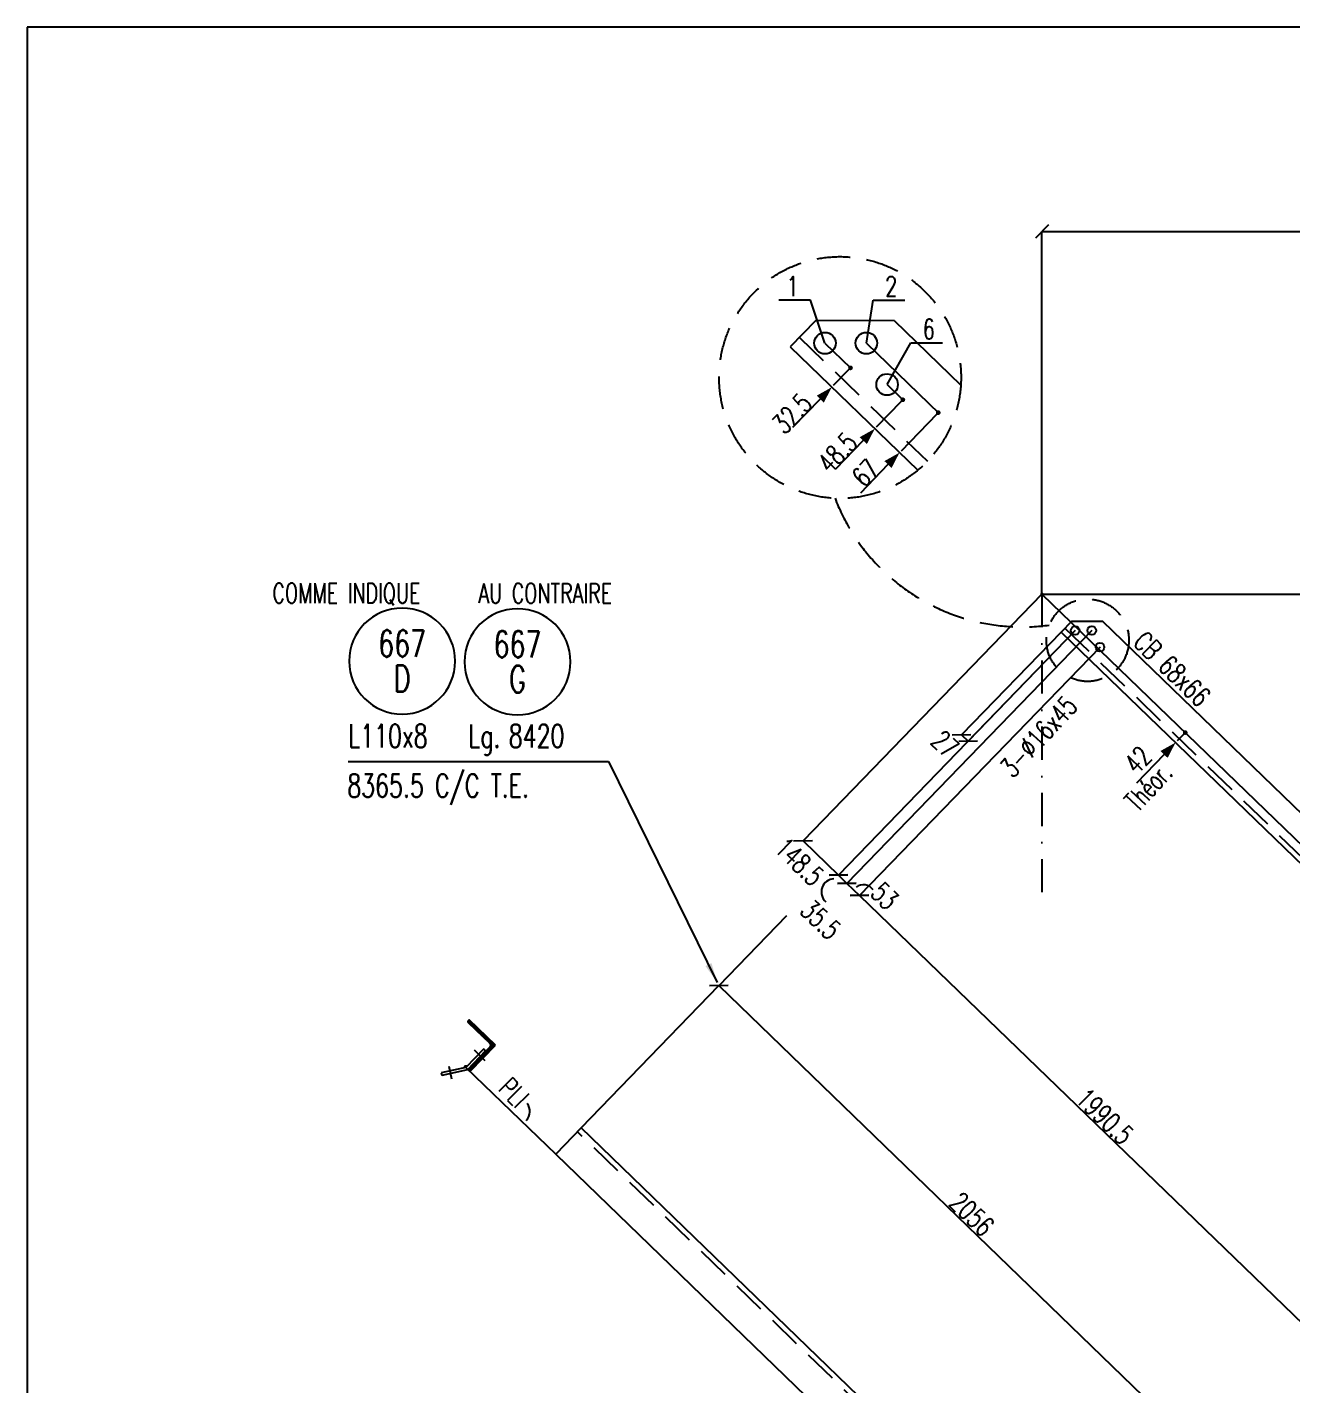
# Model space of a CAD drawing. Extents: x 650600 to 666820, y -4460 to 7020.
# Drawn here: x 650600 to 654415, y 2921 to 7020 of the extents above; entities that cross this region are included whole.
import ezdxf
from ezdxf.enums import TextEntityAlignment as Align

# ---------------------------------------------------------------- set-up
doc = ezdxf.new("R2010")
doc.units = 0
doc.header["$LTSCALE"] = 200
doc.header["$MEASUREMENT"] = 0
doc.linetypes.add('DASHDOT', pattern=[1, 0.5, -0.25, 0, -0.25])
doc.linetypes.add('DASHED', pattern=[0.75, 0.5, -0.25])
doc.layers.get('0').update_dxf_attribs({"linetype": 'CONTINUOUS'})
for name, color, linetype in [('ASSI', 6, 'CONTINUOUS'), ('BOLLINI_5', 7, 'CONTINUOUS'), ('FORI', 2, 'CONTINUOUS'), ('LINEA_ANG', 2, 'CONTINUOUS'), ('LINEE_PIASTRE', 2, 'CONTINUOUS'), ('LS', 7, 'CONTINUOUS'), ('MZ', 6, 'DASHDOT'), ('QT_MAL', 7, 'CONTINUOUS'), ('QT_MPR', 7, 'CONTINUOUS'), ('TESTI_A_P', 7, 'CONTINUOUS'), ('TRAT-Y', 7, 'DASHED')]:
    doc.layers.add(name, color=color, linetype=linetype)
doc.styles.add('QUOTE', font='ROMANS8.SHX', dxfattribs={"width": 0.7})
doc.styles.add('RQL', font='ROMANS8.SHX', dxfattribs={"width": 0.7})
doc.styles.add('RS', font='ROMANS8.shx', dxfattribs={"width": 0.7})
doc.styles.get("Standard").update_dxf_attribs({"font": 'ROMANS8.SHX', "width": 0.7})
doc.dimstyles.new('FRECCE1', dxfattribs={"dimtxt": 60, "dimasz": 6.66, "dimexe": 0, "dimexo": 0, "dimgap": 1, "dimtad": 1, "dimzin": 0, "dimdsep": 46, "dimtxsty": 'RS', "dimblk1": 'QUOTP', "dimblk2": 'QUOTF', "dimsah": 1, "dimcen": 0, "dimclrd": 2, "dimclre": 2, "dimclrt": 7, "dimadec": 0, "dimazin": 0, "dimtfac": 1, "dimtix": 1, "dimtmove": 2, "dimatfit": 3, "dimldrblk": 'QUOTP', "dimfxl": 1, "dimtolj": 1, "dimtzin": 0, "dimarcsym": 0})
doc.dimstyles.new('TRATTO', dxfattribs={"dimscale": 0, "dimtxt": 60, "dimasz": 40, "dimexe": 0, "dimexo": 0, "dimgap": 5, "dimtad": 1, "dimrnd": 0.5, "dimdsep": 46, "dimtxsty": 'RS', "dimblk1": 'OBLIQUE', "dimblk2": 'OBLIQUE', "dimsah": 1, "dimcen": 0.09, "dimclrd": 2, "dimclre": 2, "dimclrt": 7, "dimadec": 0, "dimazin": 0, "dimtfac": 1, "dimtix": 1, "dimtmove": 2, "dimatfit": 3, "dimfxl": 1, "dimtolj": 1, "dimtzin": 0, "dimarcsym": 0})

# ---------------------------------------------------------------- blocks, each defined once
blk = doc.blocks.new('16')
blk.add_circle((0, 0), 1)
blk = doc.blocks.new('_OBLIQUE')
at = {"color": 0, "linetype": 'ByBlock'}
blk.add_line((-0.5, -0.5), (0.5, 0.5), dxfattribs=at)
blk = doc.blocks.new('*D18')
at = {"layer": 'LS', "color": 2, "lineweight": -2, "transparency": 16777216}
for p, q in [((653661.7, 5308.5), (653661.7, 6403)), ((653661.7, 6403), (658803.2, 6403)), ((658803.2, 5308.5), (658803.2, 6403))]:
    blk.add_line(p, q, dxfattribs=at)
at = {"layer": 'LS', "color": 2, "lineweight": -2, "transparency": 16777216, "xscale": 40, "yscale": 40, "zscale": 40, "rotation": 180}
blk.add_blockref('_OBLIQUE', (653661.7, 6403), dxfattribs=at)
at = {"layer": 'LS', "color": 2, "lineweight": -2, "transparency": 16777216, "xscale": 40, "yscale": 40, "zscale": 40}
blk.add_blockref('_OBLIQUE', (658803.2, 6403), dxfattribs=at)
at = {"layer": 'LS', "color": 7, "transparency": 16777216, "insert": (656232.4, 6440.9), "char_height": 60, "attachment_point": 5, "style": 'RS'}
blk.add_mtext('\\A1;5141.5 SUR TRUSQ. 75', dxfattribs=at)
blk = doc.blocks.new('ASSE98')
blk.add_line((0, 0), (1, 0))
at = {"color": 7, "flags": 1}
for tag, p in [('LAV1', (3.07431, 6.82847)), ('LAV2', (3.07431, 6.49513)), ('LAV3', (3.07431, 6.1618)), ('LAV4', (3.07431, 5.82847)), ('LAV5', (3.07431, 5.49513)), ('LAV6', (3.07431, 5.1618)), ('LAV7', (3.07431, 4.82847)), ('LAV8', (3.07431, 4.49513)), ('LAV9', (3.07431, 4.1618)), ('LAV10', (3.07431, 3.82847))]:
    blk.add_attdef(tag, p, '', height=0.2, dxfattribs=at)
at = {"color": 7, "style": 'QUOTE', "width": 0.5, "flags": 1}
for tag, p in [('TI', (1.38308, 6.82731)), ('DI_S', (1.38308, 6.42178)), ('D_S', (1.38308, 6.02092)), ('E_S', (1.38308, 5.68065)), ('NFORI', (1.36454, 5.29792)), ('ALAR', (1.36349, 4.93246)), ('FAM', (1.3775, 4.54645)), ('ALA', (1.38308, 4.19257)), ('DISP2', (1.38308, 3.84971)), ('DISP1', (1.38308, 3.50686)), ('PINZAF', (1.38308, 3.164)), ('PINZAI', (1.38308, 2.82114)), ('TRP', (1.38308, 2.47829)), ('NP', (1.38308, 2.13543)), ('SV', (1.38308, 1.79257)), ('PESO', (1.38308, 1.44971)), ('QUA', (1.38308, 1.10686)), ('LUN', (1.38308, 0.764)), ('PROF', (1.38308, 0.42114)), ('POS', (1.38308, 0.07829))]:
    blk.add_attdef(tag, p, '', height=0.2, dxfattribs=at)
blk = doc.blocks.new('QUOTP')
at = {"layer": 'ASSI', "color": 2, "const_width": 1.07}
blk.add_lwpolyline([(-0.53, 0, 1), (0.53, 0, 1)], format="xyb", close=True, dxfattribs=at)
blk = doc.blocks.new('QUOTF')
at = {"layer": 'LS', "color": 2}
blk.add_line((7.5, 0), (25.5, 0), dxfattribs=at)
blk.add_solid([(7.5, 2.25), (0, 0), (7.5, -2.25)], dxfattribs=at)
blk = doc.blocks.new('*D28')
at = {"layer": 'QT_MAL', "color": 2, "lineweight": -2, "transparency": 16777216}
for p, q in [((654089.2, 4885.6), (654069.3, 4865)), ((654093.8, 4890.4), (654093.8, 4890.4)), ((654064.6, 4860.2), (654064.6, 4860.2))]:
    blk.add_line(p, q, dxfattribs=at)
at = {"layer": 'QT_MAL', "color": 2, "lineweight": -2, "transparency": 16777216, "xscale": 6.66, "yscale": 6.66, "zscale": 6.66}
for name, p, rotation in [('QUOTP', (654093.8, 4890.4), 45.94897603104204), ('QUOTF', (654064.6, 4860.2), 225.9489760310421)]:
    blk.add_blockref(name, p, dxfattribs=dict(at, rotation=rotation))
at = {"layer": 'QT_MAL', "color": 7, "transparency": 16777216, "insert": (653951.1, 4808.1), "char_height": 60, "attachment_point": 5, "rotation": 45.949, "style": 'RS'}
blk.add_mtext('\\A1;42', dxfattribs=at)
blk = doc.blocks.new('*D108')
at = {"layer": 'QT_MPR', "color": 2, "lineweight": -2, "transparency": 16777216}
for p, q in [((653661.7, 5308.5), (652940.8, 4563.4)), ((653761.7, 5198.5), (653047.5, 4460.2)), ((652940.8, 4563.4), (653047.5, 4460.2))]:
    blk.add_line(p, q, dxfattribs=at)
at = {"layer": 'QT_MPR', "color": 2, "lineweight": -2, "transparency": 16777216, "xscale": 40, "yscale": 40, "zscale": 40}
for p, rotation in [((652940.8, 4563.4), 135.948976031042), ((653047.5, 4460.2), 315.948976031042)]:
    blk.add_blockref('_OBLIQUE', p, dxfattribs=dict(at, rotation=rotation))
at = {"layer": 'QT_MPR', "color": 7, "transparency": 16777216, "insert": (652929.8, 4500.5), "char_height": 60, "attachment_point": 5, "rotation": 315.949, "style": 'RS'}
blk.add_mtext('\\A1;148.5', dxfattribs=at)
blk = doc.blocks.new('*D109')
at = {"layer": 'QT_MPR', "color": 2, "lineweight": -2, "transparency": 16777216}
for p, q in [((653761.7, 5198.5), (653047.5, 4460.2)), ((653811.7, 5198.5), (653073.3, 4435.2)), ((653047.5, 4460.2), (653073.3, 4435.2))]:
    blk.add_line(p, q, dxfattribs=at)
at = {"layer": 'QT_MPR', "color": 2, "lineweight": -2, "transparency": 16777216, "xscale": 40, "yscale": 40, "zscale": 40}
for p, rotation in [((653047.5, 4460.2), 135.948976031042), ((653073.3, 4435.2), 315.948976031042)]:
    blk.add_blockref('_OBLIQUE', p, dxfattribs=dict(at, rotation=rotation))
at = {"layer": 'QT_MPR', "color": 7, "transparency": 16777216, "insert": (652994, 4325.6), "char_height": 60, "attachment_point": 5, "rotation": 315.949, "style": 'RS'}
blk.add_mtext('\\A1;35.5', dxfattribs=at)
blk = doc.blocks.new('*D110')
at = {"layer": 'QT_MPR', "color": 2, "lineweight": -2, "transparency": 16777216}
for p, q in [((653811.7, 5198.5), (653073.3, 4435.2)), ((653836.7, 5148.5), (653111.2, 4398.6)), ((653073.3, 4435.2), (653111.2, 4398.6))]:
    blk.add_line(p, q, dxfattribs=at)
at = {"layer": 'QT_MPR', "color": 2, "lineweight": -2, "transparency": 16777216, "xscale": 40, "yscale": 40, "zscale": 40}
for p, rotation in [((653073.3, 4435.2), 135.948976031042), ((653111.2, 4398.6), 315.948976031042)]:
    blk.add_blockref('_OBLIQUE', p, dxfattribs=dict(at, rotation=rotation))
at = {"layer": 'QT_MPR', "color": 7, "transparency": 16777216, "insert": (653187.5, 4397), "char_height": 60, "attachment_point": 5, "rotation": 315.949, "style": 'RS'}
blk.add_mtext('\\A1;53', dxfattribs=at)
blk = doc.blocks.new('*D111')
at = {"layer": 'QT_MPR', "color": 2, "lineweight": -2, "transparency": 16777216}
for p, q in [((653836.7, 5148.5), (653111.2, 4398.6)), ((653111.2, 4398.6), (654541.8, 3014.5)), ((655282.1, 3779.8), (654541.8, 3014.5))]:
    blk.add_line(p, q, dxfattribs=at)
at = {"layer": 'QT_MPR', "color": 2, "lineweight": -2, "transparency": 16777216, "xscale": 40, "yscale": 40, "zscale": 40}
for p, rotation in [((653111.2, 4398.6), 135.948976031042), ((654541.8, 3014.5), 315.948976031042)]:
    blk.add_blockref('_OBLIQUE', p, dxfattribs=dict(at, rotation=rotation))
at = {"layer": 'QT_MPR', "color": 7, "transparency": 16777216, "insert": (653850.8, 3731.7), "char_height": 60, "attachment_point": 5, "rotation": 315.949, "style": 'RS'}
blk.add_mtext('\\A1;1990.5', dxfattribs=at)
blk = doc.blocks.new('*D118')
at = {"layer": 'QT_MPR', "color": 2, "lineweight": -2, "transparency": 16777216}
for p, q in [((653719.7, 5193.9), (653419.2, 4883.3)), ((653761.7, 5198.5), (653438.6, 4864.5)), ((653419.2, 4883.3), (653438.6, 4864.5))]:
    blk.add_line(p, q, dxfattribs=at)
at = {"layer": 'QT_MPR', "color": 2, "lineweight": -2, "transparency": 16777216, "xscale": 40, "yscale": 40, "zscale": 40}
for p, rotation in [((653419.2, 4883.3), 135.948976031042), ((653438.6, 4864.5), 315.948976031042)]:
    blk.add_blockref('_OBLIQUE', p, dxfattribs=dict(at, rotation=rotation))
at = {"layer": 'QT_MPR', "color": 7, "transparency": 16777216, "insert": (653369.2, 4855.6), "char_height": 60, "attachment_point": 5, "rotation": 315.949, "style": 'RS'}
blk.add_mtext('\\A1;27', dxfattribs=at)
blk = doc.blocks.new('*D120')
at = {"layer": 'LS', "color": 2, "lineweight": -2, "transparency": 16777216}
for p, q in [((653079.4, 5986.5), (653032.2, 5937.7)), ((653084, 5991.3), (653084, 5991.3)), ((653027.6, 5932.9), (653027.6, 5932.9))]:
    blk.add_line(p, q, dxfattribs=at)
at = {"layer": 'LS', "color": 2, "lineweight": -2, "transparency": 16777216, "xscale": 6.66, "yscale": 6.66, "zscale": 6.66}
for name, p, rotation in [('QUOTP', (653084, 5991.3), 45.94897603111335), ('QUOTF', (653027.6, 5932.9), 225.9489760311134)]:
    blk.add_blockref(name, p, dxfattribs=dict(at, rotation=rotation))
at = {"layer": 'LS', "color": 7, "transparency": 16777216, "insert": (652907.6, 5853.5), "char_height": 60, "attachment_point": 5, "rotation": 45.949, "style": 'RS'}
blk.add_mtext('\\A1;32.5', dxfattribs=at)
blk = doc.blocks.new('*D121')
at = {"layer": 'LS', "color": 2, "lineweight": -2, "transparency": 16777216}
for p, q in [((653344.1, 5851.4), (653236.5, 5740.1)), ((653348.7, 5856.1), (653348.7, 5856.1)), ((653231.8, 5735.3), (653231.8, 5735.3))]:
    blk.add_line(p, q, dxfattribs=at)
at = {"layer": 'LS', "color": 2, "lineweight": -2, "transparency": 16777216, "xscale": 6.66, "yscale": 6.66, "zscale": 6.66}
for name, p, rotation in [('QUOTP', (653348.7, 5856.1), 45.94897603109209), ('QUOTF', (653231.8, 5735.3), 225.9489760310921)]:
    blk.add_blockref(name, p, dxfattribs=dict(at, rotation=rotation))
at = {"layer": 'LS', "color": 7, "transparency": 16777216, "insert": (653129.5, 5674.1), "char_height": 60, "attachment_point": 5, "rotation": 45.949, "style": 'RS'}
blk.add_mtext('\\A1;67', dxfattribs=at)
blk = doc.blocks.new('*D122')
at = {"layer": 'LS', "color": 2, "lineweight": -2, "transparency": 16777216}
blk.add_line((653237.3, 5890.1), (653161.9, 5812.2), dxfattribs=at)
at = {"layer": 'LS', "color": 2, "lineweight": -2, "transparency": 16777216, "xscale": 6.66, "yscale": 6.66, "zscale": 6.66}
for name, p, rotation in [('QUOTP', (653241.9, 5894.9), 45.94897603107018), ('QUOTF', (653157.3, 5807.5), 225.9489760310702)]:
    blk.add_blockref(name, p, dxfattribs=dict(at, rotation=rotation))
at = {"layer": 'LS', "color": 7, "transparency": 16777216, "insert": (653044.3, 5735.2), "char_height": 60, "attachment_point": 5, "rotation": 45.949, "style": 'RS'}
blk.add_mtext('\\A1;48.5', dxfattribs=at)
blk = doc.blocks.new('*D129')
at = {"layer": 'QT_MPR', "color": 2, "lineweight": -2, "transparency": 16777216}
for p, q in [((652271.4, 3696.8), (652686.9, 4126.4)), ((652686.9, 4126.4), (654164.8, 2696.7)), ((653707.5, 2224), (654164.8, 2696.7))]:
    blk.add_line(p, q, dxfattribs=at)
at = {"layer": 'QT_MPR', "color": 2, "lineweight": -2, "transparency": 16777216, "xscale": 40, "yscale": 40, "zscale": 40}
for p, rotation in [((652686.9, 4126.4), 135.948976031042), ((654164.8, 2696.7), 315.948976031042)]:
    blk.add_blockref('_OBLIQUE', p, dxfattribs=dict(at, rotation=rotation))
at = {"layer": 'QT_MPR', "color": 7, "transparency": 16777216, "insert": (653450.2, 3436.7), "char_height": 60, "attachment_point": 5, "rotation": 315.949, "style": 'RS'}
blk.add_mtext('\\A1;2056', dxfattribs=at)
blk = doc.blocks.new('YYY')
blk.add_circle((0, 0), 8)
at = {"color": 3, "style": 'RQL', "width": 0.7}
for tag, p in [('POS3', (0, 0.65)), ('POS2', (0, -4.63))]:
    blk.add_attdef(tag, text='', height=4, dxfattribs=at).set_placement(p, align=Align.CENTER)
at = {"style": 'RQL', "width": 0.7, "flags": 1}
blk.add_attdef('TIPO', text='', height=3, dxfattribs=at).set_placement((0, 0), align=Align.MIDDLE_CENTER)
blk = doc.blocks.new('bull')
at = {"style": 'RS', "width": 0.7, "flags": 1}
for tag, p in [('NN', (-12.25, 0)), ('DIAMETRO', (0, -4.86)), ('SERRAGGIO', (0, -9.71)), ('LUNGHEZZA', (0, -14.57)), ('NB', (0, -19.43)), ('TIPO', (0, -24.12)), ('EL', (-0.14, -29))]:
    blk.add_attdef(tag, p, '', height=3, dxfattribs=at)
at = {"style": 'RS', "width": 0.7}
blk.add_attdef('BULLONE', (0, 0), '', height=3, dxfattribs=at)

msp = doc.modelspace()

# ---------------------------------------------------------------- hatches: boundary and pattern name
at = {"layer": 'LS'}
h = msp.add_hatch(dxfattribs=at)
h.set_pattern_fill('_U', color=6, scale=5, angle=180.948976, style=0, pattern_type=0)
h.set_pattern_definition([(180.948976, (1083202.0344, -407328.997), (0.082809995, -4.999314203), [])])
edge = h.paths.add_edge_path()
edge.add_line((652012.727, 3947.101), (651933.667, 4023.583))
edge.add_line((651933.667, 4023.583), (651930.886, 4020.709))
edge.add_arc((651933.761, 4017.927), 4, 135.948976, 225.948976)
edge.add_line((651930.98, 4015.053), (651995.665, 3952.476))
edge.add_arc((651990.102, 3946.726), 8, 315.948976, 405.948976, ccw=False)
edge.add_line((651995.852, 3941.163), (651933.275, 3876.479))
edge.add_arc((651936.15, 3873.697), 4, 135.948976, 225.948976)
edge.add_line((651933.369, 3870.823), (651936.244, 3868.041))
edge.add_line((651936.244, 3868.041), (652012.727, 3947.101))

# ---------------------------------------------------------------- linework, layer by layer
at = {"layer": 'ASSI', "color": 2}
msp.add_line((653661.656, 5308.467), (656941.997, 5308.467), dxfattribs=at)
at = {"layer": 'LINEA_ANG'}
for p, q in [((652978.46, 6133.505), (652901.978, 6054.446)), ((653215.367, 6133.893), (652978.46, 6133.505)), ((653215.367, 6133.893), (653416.783, 5939.042)), ((652901.978, 6054.446), (653286.749, 5682.213)), ((653750.267, 5225.527), (653719.674, 5193.903)), ((653845.03, 5225.682), (653750.267, 5225.527)), ((659792.446, -527.915), (653845.03, 5225.682)), ((653719.674, 5193.903), (659771.304, -660.512)), ((652271.408, 3696.849), (652194.925, 3617.79)), ((658323.038, -2157.566), (652271.408, 3696.849)), ((652194.925, 3617.79), (658246.555, -2236.625))]:
    msp.add_line(p, q, dxfattribs=at)
at = {"layer": 'LINEE_PIASTRE'}
msp.add_lwpolyline([(652012.727, 3947.101), (651933.667, 4023.583), (651930.886, 4020.709, 0.41421356), (651930.98, 4015.053), (651995.665, 3952.476, -0.41421356), (651995.852, 3941.163), (651933.275, 3876.479, 0.41421356), (651933.369, 3870.823), (651936.244, 3868.041)], format="xyb", close=True, dxfattribs=at)
at = {"layer": 'LS', "color": 6}
for p, q in [((652963.685, 6195.186), (652868.218, 6195.186)), ((653006.933, 6065.856), (652963.685, 6195.186)), ((653131.933, 6065.856), (653152.489, 6195.186)), ((653152.489, 6195.186), (653247.957, 6195.186)), ((653006.933, 6065.856), (653084.018, 5991.283)), ((653131.933, 6065.856), (653351.257, 5853.68)), ((653194.433, 5940.856), (653265.854, 6066.333)), ((653265.854, 6066.333), (653361.322, 6066.333)), ((653194.433, 5940.856), (653241.908, 5894.929)), ((653661.656, 5308.467), (659982.425, -806.316)), ((651568.35, 4803.433), (652353.798, 4803.433)), ((652353.798, 4803.433), (652682.038, 4136.137)), ((651982.36, 3899.953), (651949.779, 3931.472)), ((651871.902, 3883.691), (651880.606, 3845.142)), ((651924.025, 3879.861), (652194.925, 3617.79))]:
    msp.add_line(p, q, dxfattribs=at)
at = {"layer": 'LS', "color": 2}
for p, q in [((652686.936, 4126.375), (652891.775, 4338.114)), ((651977.563, 3935.203), (651924.025, 3879.861)), ((651977.563, 3935.203), (651983.313, 3929.641)), ((651983.313, 3929.641), (651928.116, 3872.584)), ((651924.025, 3879.861), (651848.916, 3862.902)), ((651848.916, 3862.902), (651850.679, 3855.098)), ((651928.116, 3872.584), (651850.679, 3855.098))]:
    msp.add_line(p, q, dxfattribs=at)
at = {"layer": 'LS', "color": 8}
msp.add_lwpolyline([(650600.201, 7019.728), (650600.201, -4460.272), (663320.201, -4460.272), (663320.201, -2860.272), (666820.201, -2860.272), (666820.201, 7019.728), (650600.201, 7019.728)], close=True, dxfattribs=at)
at = {"layer": 'LS', "color": 1, "const_width": 4.75}
msp.add_lwpolyline([(653659.031, 5308.467, 1), (653664.281, 5308.467, 1)], format="xyb", close=True, dxfattribs=at)
at = {"layer": 'LS', "const_width": 7.25}
msp.add_lwpolyline([(651926.72, 3882.646, 0.56622512), (651920.3, 3880.928, 0.12587141), (651920.246, 3879.008, 0.12587141)], format="xyb", dxfattribs=at)
at = {"layer": 'LS', "color": 6}
for centre, radius, start, end in [((653035.869, 4409.242), 39.794, 92.810917, 228.67366), ((653122.538, 4394.222), 36.821, 35.496266, 125.708994), ((652076.764, 3746.781), 39.704, 316.788745, 37.466663)]:
    msp.add_arc(centre, radius, start, end, dxfattribs=at)
msp.add_solid([(652646.582, 4185.563), (652682.038, 4136.137), (652664.528, 4194.39)], dxfattribs=at)
at = {"layer": 'MZ'}
msp.add_line((653661.656, 5308.467), (653661.656, 4408.832), dxfattribs=at)
at = {"layer": 'TRAT-Y'}
for p, q in [((652929.79, 6083.195), (653316.012, 5709.559)), ((653730.799, 5205.402), (659782.429, -649.013)), ((658311.913, -2169.065), (652260.283, 3685.35))]:
    msp.add_line(p, q, dxfattribs=at)
at = {"layer": 'TRAT-Y', "color": 2}
msp.add_circle((653052.622, 5962.086), 364.89, dxfattribs=at)
at = {"layer": 'TRAT-Y'}
msp.add_circle((653799.338, 5168.994), 124.353, dxfattribs=at)
at = {"layer": 'TRAT-Y', "color": 2}
msp.add_arc((653602.48, 5814.936), 605.594, 201.039527, 277.710932, dxfattribs=at)

# ---------------------------------------------------------------- block references
at = {"layer": 'ASSI'}
ref = msp.add_blockref('ASSE98', (653719.674, 5193.903), dxfattribs=dict(at, xscale=8420, rotation=315.948976031042))
ref.add_attrib('PROF', 'L110x8', (651569.109, 4845.246), dxfattribs={"layer": '0', "color": 2, "height": 70, "style": 'QUOTE', "width": 0.7})
ref.add_attrib('LUN', '8420', (652053.013, 4845.186), dxfattribs={"layer": '0', "color": 2, "height": 70, "style": 'QUOTE', "width": 0.7})
ref.add_attrib('PESO', '8365.5 C/C T.E.', (651565.857, 4695.236), dxfattribs={"layer": '0', "color": 2, "height": 70, "style": 'QUOTE', "width": 0.7})
ref.add_attrib('SV', 'Lg.', (651931.391, 4845.186), dxfattribs={"layer": '0', "color": 2, "height": 70, "style": 'QUOTE', "width": 0.7})
ref.add_attrib('LAV1', 'CB 68x66', (653932.81, 5157.985), dxfattribs={"layer": '0', "color": 7, "height": 60, "rotation": 315.948976, "width": 0.7})
at = {"layer": 'ASSI', "xscale": 8419.999999999998, "zscale": 8419.999999999998, "rotation": 135.9489760310421}
msp.add_blockref('ASSE98', (658323.038, -2157.566), dxfattribs=at)
at = {"layer": 'BOLLINI_5'}
ref = msp.add_blockref('YYY', (651731.307, 5106.13), dxfattribs=dict(at, xscale=-19.99970832477619, yscale=19.99970832471798, zscale=19.99970832474173))
ref.add_attrib('POS3', '667', dxfattribs={"layer": '0', "color": 3, "height": 79.9988, "style": 'RQL', "width": 0.7}).set_placement((651731.307, 5119.07), align=Align.CENTER)
ref.add_attrib('POS2', 'D', dxfattribs={"layer": '0', "color": 3, "height": 79.999, "style": 'RQL', "width": 0.7}).set_placement((651731.307, 5013.523), align=Align.CENTER)
ref = msp.add_blockref('YYY', (652079.405, 5104.013), dxfattribs=dict(at, xscale=-19.99970832477619, yscale=19.99970832471798, zscale=19.99970832474173))
ref.add_attrib('POS3', '667', dxfattribs={"layer": '0', "color": 3, "height": 79.9988, "style": 'RQL', "width": 0.7}).set_placement((652079.405, 5116.952), align=Align.CENTER)
ref.add_attrib('POS2', 'G', dxfattribs={"layer": '0', "color": 3, "height": 79.999, "style": 'RQL', "width": 0.7}).set_placement((652079.405, 5011.406), align=Align.CENTER)
at = {"layer": 'FORI'}
for p, xscale, yscale, zscale in [((653006.933, 6065.856), 32.5, 32.5, 32.5), ((653131.933, 6065.856), 32.5, 32.5, 32.5), ((653194.433, 5940.856), 32.5, 32.5, 32.5), ((653761.656, 5198.467), 13, 13, 13), ((653811.656, 5198.467), 13, 13, 13), ((653836.656, 5148.467), 13, 13, 13)]:
    msp.add_blockref('16', p, dxfattribs=dict(at, xscale=xscale, yscale=yscale, zscale=zscale))
at = {"layer": 'LS', "color": 7, "xscale": 20, "yscale": 20, "zscale": 20, "rotation": 47.2758343063679}
msp.add_blockref('bull', (653574.077, 4750.062), dxfattribs=at).add_auto_attribs({'BULLONE': '3-%%c16x45                '})

# ---------------------------------------------------------------- texts
at = {"layer": 'LS', "color": 7, "style": 'RS', "width": 0.7}
msp.add_text('PLI', height=60, rotation=314.770967, dxfattribs=at).set_placement((652068.016, 3803.456), align=Align.MIDDLE)
at = {"layer": 'LS', "char_height": 60, "attachment_point": 5, "style": 'RS'}
for s, insert, width in [('\\A1;1', (652909.376, 6237.327), 106.9967), ('\\A1;2', (653206.799, 6237.327), 68.49649), ('\\A1;6', (653320.163, 6108.473), 68.49649)]:
    msp.add_mtext(s, dxfattribs=dict(at, insert=insert, width=width))
at = {"layer": 'TESTI_A_P', "style": 'RS', "width": 0.7}
for s, p in [('COMME INDIQUE', (651340.156, 5281.06)), ('AU CONTRAIRE', (651961.161, 5280.738))]:
    msp.add_text(s, height=60, dxfattribs=at).set_placement(p)
at = {"layer": 'TESTI_A_P', "style": 'RS', "width": 0.65}
msp.add_text('Théor.', height=60, rotation=46.979549, dxfattribs=at).set_placement((653950.679, 4648.785))

# ---------------------------------------------------------------- dimensions: what is measured, and where the dimension line sits
at = {"layer": 'LS'}
dim = msp.add_linear_dim(base=(658803.196, 6403), p1=(653661.656, 5308.467), p2=(658803.196, 5308.467), text='<> SUR TRUSQ. 75', dimstyle='TRATTO', override={"dimscale": 1}, dxfattribs=at)
dim.commit()
dim.dimension.update_dxf_attribs({"geometry": '*D18', "text_midpoint": (656232.426, 6440.857)})
for base, p1, p2, text, picture, middle in [((653027.576, 5932.94), (653084.018, 5991.283), (653027.576, 5932.94), '32.5', '*D120', (652907.586, 5853.493)), ((653157.287, 5807.457), (653241.908, 5894.929), (653157.287, 5807.457), '48.5', '*D122', (653044.296, 5735.244)), ((653231.832, 5735.341), (653348.704, 5856.15), (653231.832, 5735.341), '67', '*D121', (653129.474, 5674.12))]:
    dim = msp.add_linear_dim(base=base, p1=p1, p2=p2, angle=225.948976, text=text, dimstyle='FRECCE1', dxfattribs=at)
    dim.commit()
    dim.dimension.update_dxf_attribs({"geometry": picture, "text_midpoint": middle, "dimtype": 129})
at = {"layer": 'QT_MAL'}
dim = msp.add_linear_dim(base=(654064.631, 4860.188), p1=(654093.833, 4890.374), p2=(654064.631, 4860.188), angle=45.948976, text='42', dimstyle='FRECCE1', dxfattribs=at)
dim.commit()
dim.dimension.update_dxf_attribs({"geometry": '*D28', "text_midpoint": (653951.056, 4808.07), "dimtype": 128})
at = {"layer": 'QT_MPR'}
for base, p1, p2, text, picture, middle in [((653047.461, 4460.213), (653661.656, 5308.467), (653761.656, 5198.467), '148.5', '*D108', (652929.769, 4500.545)), ((653073.289, 4435.227), (653761.656, 5198.467), (653811.656, 5198.467), '35.5', '*D109', (652994.028, 4325.599)), ((653111.19, 4398.562), (653811.656, 5198.467), (653836.656, 5148.467), '53', '*D110', (653187.462, 4397.019)), ((653438.616, 4864.545), (653719.674, 5193.903), (653761.656, 5198.467), '27', '*D118', (653369.214, 4855.599)), ((654541.83, 3014.544), (653836.656, 5148.467), (655282.119, 3779.771), '1990.5', '*D111', (653850.845, 3731.708)), ((654164.773, 2696.698), (652271.408, 3696.849), (653707.528, 2224.049), '2056', '*D129', (653450.19, 3436.691))]:
    dim = msp.add_linear_dim(base=base, p1=p1, p2=p2, angle=315.948976, text=text, dimstyle='TRATTO', override={"dimscale": 1}, dxfattribs=at)
    dim.commit()
    dim.dimension.update_dxf_attribs({"geometry": picture, "text_midpoint": middle, "dimtype": 128})

doc.saveas('drawing.dxf')
